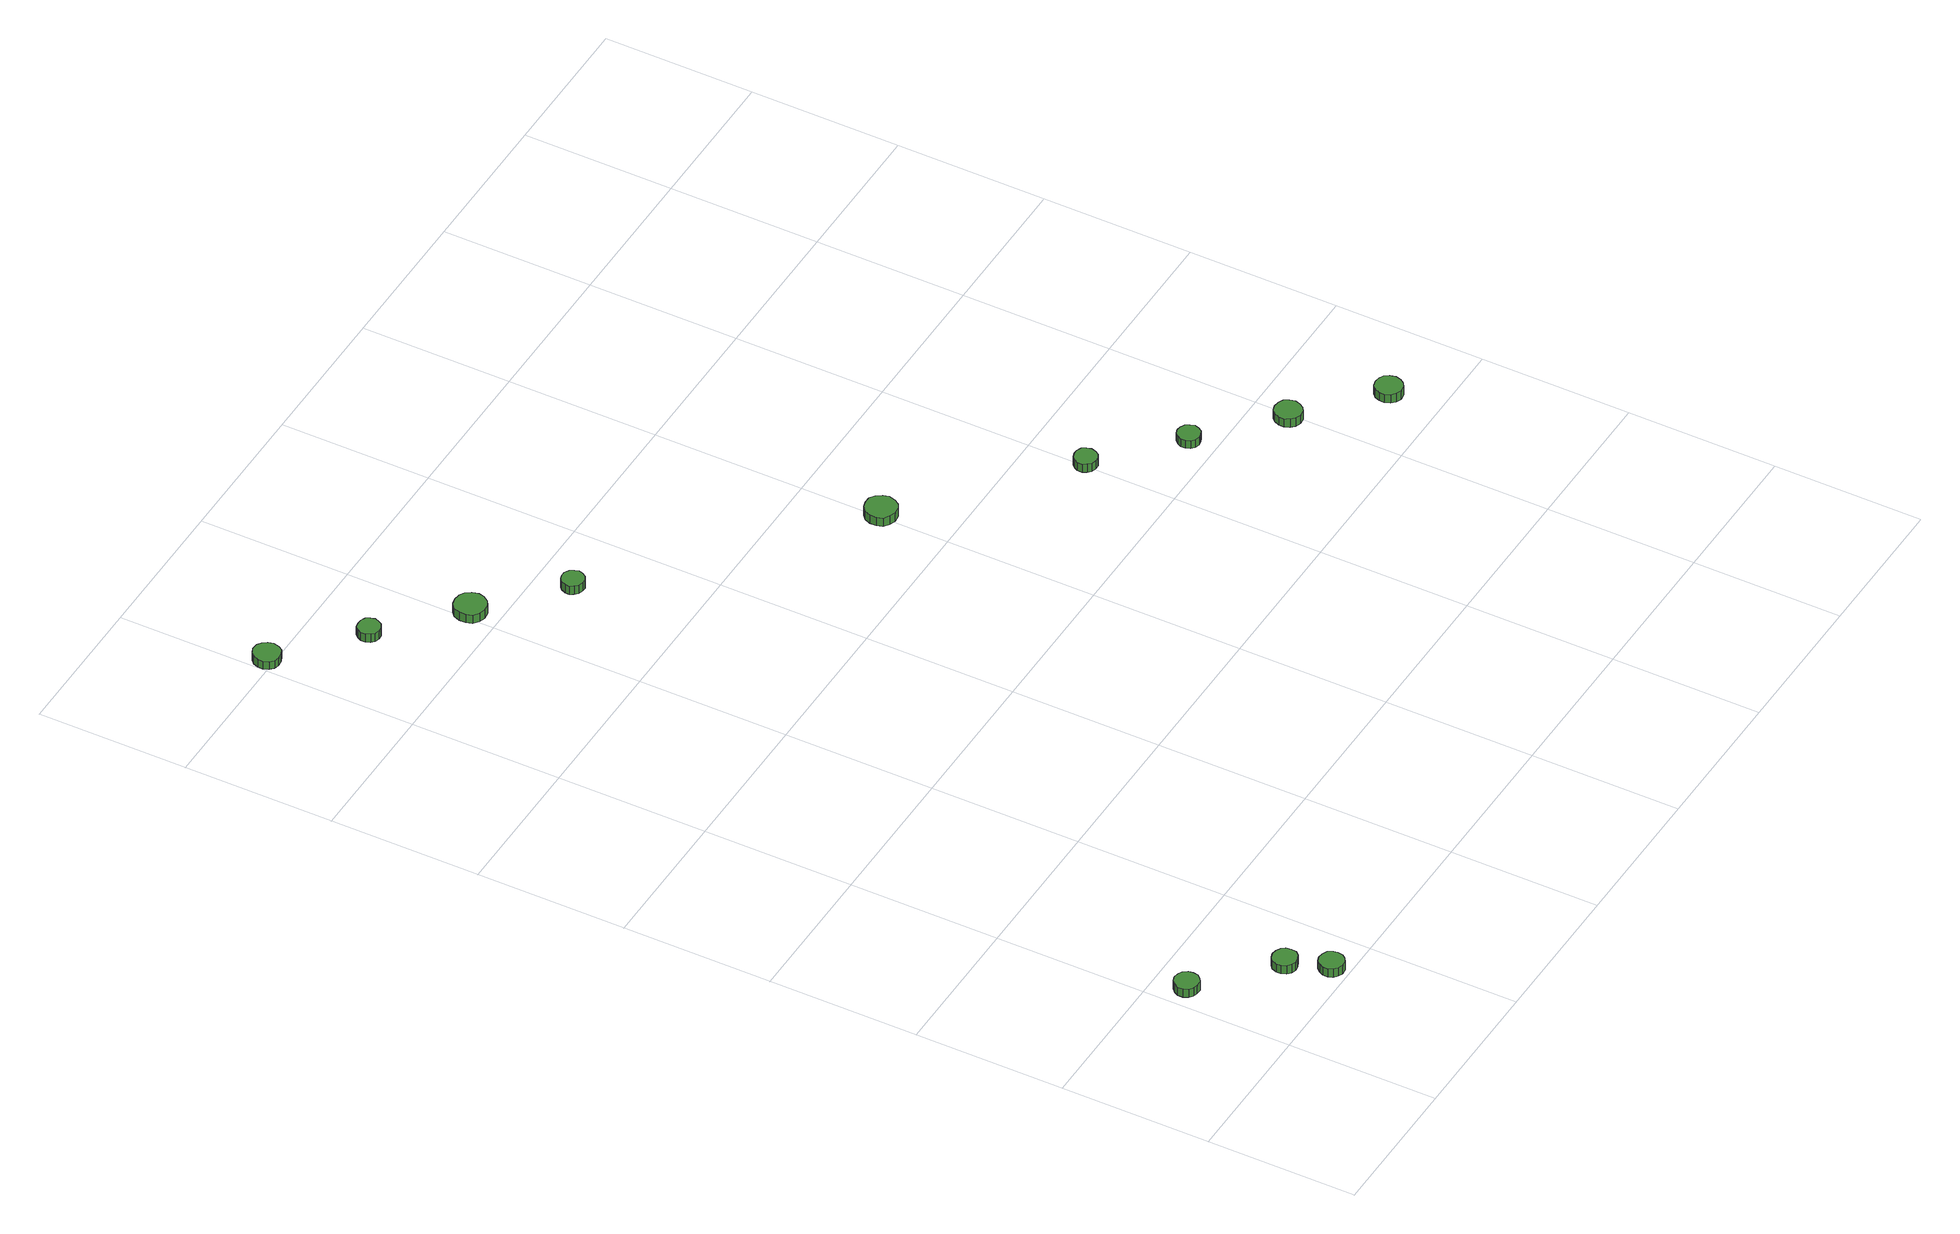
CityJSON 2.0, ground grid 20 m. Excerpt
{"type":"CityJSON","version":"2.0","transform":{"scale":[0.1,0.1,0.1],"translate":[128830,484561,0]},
"CityObjects":{
"tree1":{"type":"SolitaryVegetationObject","attributes":{"function":"something"},"geometry":[{"type":"MultiSurface","lod":"1","boundaries":[[[0,1,2,3,4,5,6,7,8,9,10,11,12,13,14]],[[15,16,17,18,19,20,21,22,23,24,25,26,27,28,29]],[[0,29,28,1]],[[1,28,27,2]],[[2,27,26,3]],[[3,26,25,4]],[[4,25,24,5]],[[5,24,23,6]],[[6,23,22,7]],[[7,22,21,8]],[[8,21,20,9]],[[9,20,19,10]],[[10,19,18,11]],[[11,18,17,12]],[[12,17,16,13]],[[13,16,15,14]],[[14,15,29,0]]]}]},
"tree2":{"type":"SolitaryVegetationObject","attributes":{"function":"something"},"geometry":[{"type":"MultiSurface","lod":"1","boundaries":[[[30,31,32,33,34,35,36,37,38,39,40,41,42,43,44]],[[45,46,47,48,49,50,51,52,53,54,55,56,57,58,59]],[[30,59,58,31]],[[31,58,57,32]],[[32,57,56,33]],[[33,56,55,34]],[[34,55,54,35]],[[35,54,53,36]],[[36,53,52,37]],[[37,52,51,38]],[[38,51,50,39]],[[39,50,49,40]],[[40,49,48,41]],[[41,48,47,42]],[[42,47,46,43]],[[43,46,45,44]],[[44,45,59,30]]]}]},
"tree3":{"type":"SolitaryVegetationObject","attributes":{"function":"something"},"geometry":[{"type":"MultiSurface","lod":"1","boundaries":[[[60,61,62,63,64,65,66,67,68,69,70,71,72,73,74]],[[75,76,77,78,79,80,81,82,83,84,85,86,87,88,89]],[[60,89,88,61]],[[61,88,87,62]],[[62,87,86,63]],[[63,86,85,64]],[[64,85,84,65]],[[65,84,83,66]],[[66,83,82,67]],[[67,82,81,68]],[[68,81,80,69]],[[69,80,79,70]],[[70,79,78,71]],[[71,78,77,72]],[[72,77,76,73]],[[73,76,75,74]],[[74,75,89,60]]]}]},
"tree4":{"type":"SolitaryVegetationObject","attributes":{"function":"something"},"geometry":[{"type":"MultiSurface","lod":"1","boundaries":[[[90,91,92,93,94,95,96,97,98,99,100,101,102,103,104]],[[105,106,107,108,109,110,111,112,113,114,115,116,117,118,119]],[[90,119,118,91]],[[91,118,117,92]],[[92,117,116,93]],[[93,116,115,94]],[[94,115,114,95]],[[95,114,113,96]],[[96,113,112,97]],[[97,112,111,98]],[[98,111,110,99]],[[99,110,109,100]],[[100,109,108,101]],[[101,108,107,102]],[[102,107,106,103]],[[103,106,105,104]],[[104,105,119,90]]]}]},
"tree5":{"type":"SolitaryVegetationObject","attributes":{"function":"something"},"geometry":[{"type":"MultiSurface","lod":"1","boundaries":[[[120,121,122,123,124,125,126,127,128,129,130,131,132,133,134]],[[135,136,137,138,139,140,141,142,143,144,145,146,147,148,149]],[[120,149,148,121]],[[121,148,147,122]],[[122,147,146,123]],[[123,146,145,124]],[[124,145,144,125]],[[125,144,143,126]],[[126,143,142,127]],[[127,142,141,128]],[[128,141,140,129]],[[129,140,139,130]],[[130,139,138,131]],[[131,138,137,132]],[[132,137,136,133]],[[133,136,135,134]],[[134,135,149,120]]]}]},
"tree6":{"type":"SolitaryVegetationObject","attributes":{"function":"something"},"geometry":[{"type":"MultiSurface","lod":"1","boundaries":[[[150,151,152,153,154,155,156,157,158,159,160,161,162,163,164]],[[165,166,167,168,169,170,171,172,173,174,175,176,177,178,179]],[[150,179,178,151]],[[151,178,177,152]],[[152,177,176,153]],[[153,176,175,154]],[[154,175,174,155]],[[155,174,173,156]],[[156,173,172,157]],[[157,172,171,158]],[[158,171,170,159]],[[159,170,169,160]],[[160,169,168,161]],[[161,168,167,162]],[[162,167,166,163]],[[163,166,165,164]],[[164,165,179,150]]]}]},
"tree7":{"type":"SolitaryVegetationObject","attributes":{"function":"something"},"geometry":[{"type":"MultiSurface","lod":"1","boundaries":[[[180,181,182,183,184,185,186,187,188,189,190,191,192,193,194]],[[195,196,197,198,199,200,201,202,203,204,205,206,207,208,209]],[[180,209,208,181]],[[181,208,207,182]],[[182,207,206,183]],[[183,206,205,184]],[[184,205,204,185]],[[185,204,203,186]],[[186,203,202,187]],[[187,202,201,188]],[[188,201,200,189]],[[189,200,199,190]],[[190,199,198,191]],[[191,198,197,192]],[[192,197,196,193]],[[193,196,195,194]],[[194,195,209,180]]]}]},
"tree8":{"type":"SolitaryVegetationObject","attributes":{"function":"something"},"geometry":[{"type":"MultiSurface","lod":"1","boundaries":[[[210,211,212,213,214,215,216,217,218,219,220,221,222,223,224]],[[225,226,227,228,229,230,231,232,233,234,235,236,237,238,239]],[[210,239,238,211]],[[211,238,237,212]],[[212,237,236,213]],[[213,236,235,214]],[[214,235,234,215]],[[215,234,233,216]],[[216,233,232,217]],[[217,232,231,218]],[[218,231,230,219]],[[219,230,229,220]],[[220,229,228,221]],[[221,228,227,222]],[[222,227,226,223]],[[223,226,225,224]],[[224,225,239,210]]]}]},
"tree9":{"type":"SolitaryVegetationObject","attributes":{"function":"something"},"geometry":[{"type":"MultiSurface","lod":"1","boundaries":[[[240,241,242,243,244,245,246,247,248,249,250,251,252,253,254]],[[255,256,257,258,259,260,261,262,263,264,265,266,267,268,269]],[[240,269,268,241]],[[241,268,267,242]],[[242,267,266,243]],[[243,266,265,244]],[[244,265,264,245]],[[245,264,263,246]],[[246,263,262,247]],[[247,262,261,248]],[[248,261,260,249]],[[249,260,259,250]],[[250,259,258,251]],[[251,258,257,252]],[[252,257,256,253]],[[253,256,255,254]],[[254,255,269,240]]]}]},
"tree10":{"type":"SolitaryVegetationObject","attributes":{"function":"something"},"geometry":[{"type":"MultiSurface","lod":"1","boundaries":[[[270,271,272,273,274,275,276,277,278,279,280,281,282,283,284]],[[285,286,287,288,289,290,291,292,293,294,295,296,297,298,299]],[[270,299,298,271]],[[271,298,297,272]],[[272,297,296,273]],[[273,296,295,274]],[[274,295,294,275]],[[275,294,293,276]],[[276,293,292,277]],[[277,292,291,278]],[[278,291,290,279]],[[279,290,289,280]],[[280,289,288,281]],[[281,288,287,282]],[[282,287,286,283]],[[283,286,285,284]],[[284,285,299,270]]]}]},
"tree11":{"type":"SolitaryVegetationObject","attributes":{"function":"something"},"geometry":[{"type":"MultiSurface","lod":"1","boundaries":[[[300,301,302,303,304,305,306,307,308,309,310,311,312,313,314]],[[315,316,317,318,319,320,321,322,323,324,325,326,327,328,329]],[[300,329,328,301]],[[301,328,327,302]],[[302,327,326,303]],[[303,326,325,304]],[[304,325,324,305]],[[305,324,323,306]],[[306,323,322,307]],[[307,322,321,308]],[[308,321,320,309]],[[309,320,319,310]],[[310,319,318,311]],[[311,318,317,312]],[[312,317,316,313]],[[313,316,315,314]],[[314,315,329,300]]]}]},
"tree12":{"type":"SolitaryVegetationObject","attributes":{"function":"something"},"geometry":[{"type":"MultiSurface","lod":"1","boundaries":[[[330,331,332,333,334,335,336,337,338,339,340,341,342,343,344]],[[345,346,347,348,349,350,351,352,353,354,355,356,357,358,359]],[[330,359,358,331]],[[331,358,357,332]],[[332,357,356,333]],[[333,356,355,334]],[[334,355,354,335]],[[335,354,353,336]],[[336,353,352,337]],[[337,352,351,338]],[[338,351,350,339]],[[339,350,349,340]],[[340,349,348,341]],[[341,348,347,342]],[[342,347,346,343]],[[343,346,345,344]],[[344,345,359,330]]]}]}
},
"vertices":[
[44,156,20],[43,162,20],[39,168,20],[33,171,20],[26,172,20],[20,170,20],[15,165,20],[12,159,20],[12,152,20],[15,146,20],[20,142,20],[26,140,20],[33,140,20],[39,144,20],[43,149,20],[43,149,7],[39,144,7],[33,140,7],[26,140,7],[20,142,7],[15,146,7],[12,152,7],[12,159,7],[15,165,7],[20,170,7],[26,172,7],[33,171,7],[39,168,7],[43,162,7],[44,156,7],
[139,74,19],[138,81,19],[134,86,19],[128,89,19],[121,90,19],[115,88,19],[110,84,19],[107,77,19],[107,71,19],[110,64,19],[115,60,19],[121,58,19],[128,59,19],[134,62,19],[138,67,19],[138,67,6],[134,62,6],[128,59,6],[121,58,6],[115,60,6],[110,64,6],[107,71,6],[107,77,6],[110,84,6],[115,88,6],[121,90,6],[128,89,6],[134,86,6],[138,81,6],[139,74,6],
[160,22,20],[159,28,20],[155,34,20],[149,37,20],[142,38,20],[136,36,20],[131,31,20],[128,25,20],[128,18,20],[131,12,20],[136,8,20],[142,5,20],[149,6,20],[155,10,20],[159,15,20],[159,15,7],[155,10,7],[149,6,7],[142,5,7],[136,8,7],[131,12,7],[128,18,7],[128,25,7],[131,31,7],[136,36,7],[142,38,7],[149,37,7],[155,34,7],[159,28,7],[160,22,7],
[37,1410,16],[35,1417,16],[31,1423,16],[25,1427,16],[17,1428,16],[10,1425,16],[5,1420,16],[2,1413,16],[2,1406,16],[5,1399,16],[10,1394,16],[17,1392,16],[25,1393,16],[31,1396,16],[35,1402,16],[35,1402,4],[31,1396,4],[25,1393,4],[17,1392,4],[10,1394,4],[5,1399,4],[2,1406,4],[2,1413,4],[5,1420,4],[10,1425,4],[17,1428,4],[25,1427,4],[31,1423,4],[35,1417,4],[37,1410,4],
[134,1325,17],[132,1331,17],[129,1336,17],[123,1339,17],[117,1339,17],[111,1338,17],[107,1333,17],[104,1328,17],[104,1322,17],[107,1316,17],[111,1312,17],[117,1310,17],[123,1311,17],[129,1314,17],[132,1319,17],[132,1319,4],[129,1314,4],[123,1311,4],[117,1310,4],[111,1312,4],[107,1316,4],[104,1322,4],[104,1328,4],[107,1333,4],[111,1338,4],[117,1339,4],[123,1339,4],[129,1336,4],[132,1331,4],[134,1325,4],
[234,1238,17],[232,1247,17],[227,1254,17],[220,1258,17],[211,1259,17],[203,1257,17],[196,1251,17],[193,1243,17],[193,1234,17],[196,1226,17],[203,1220,17],[211,1218,17],[220,1219,17],[227,1223,17],[232,1230,17],[232,1230,4],[227,1223,4],[220,1219,4],[211,1218,4],[203,1220,4],[196,1226,4],[193,1234,4],[193,1243,4],[196,1251,4],[203,1257,4],[211,1259,4],[220,1258,4],[227,1254,4],[232,1247,4],[234,1238,4],
[328,1153,17],[326,1159,17],[323,1164,17],[317,1168,17],[311,1168,17],[305,1166,17],[301,1162,17],[298,1156,17],[298,1150,17],[301,1145,17],[305,1141,17],[311,1139,17],[317,1139,17],[323,1142,17],[326,1147,17],[326,1147,4],[323,1142,4],[317,1139,4],[311,1139,4],[305,1141,4],[301,1145,4],[298,1150,4],[298,1156,4],[301,1162,4],[305,1166,4],[311,1168,4],[317,1168,4],[323,1164,4],[326,1159,4],[328,1153,4],
[626,894,17],[624,902,17],[619,909,17],[612,914,17],[603,914,17],[595,912,17],[588,906,17],[585,898,17],[585,889,17],[588,881,17],[595,876,17],[603,873,17],[612,874,17],[619,878,17],[624,885,17],[624,885,4],[619,878,4],[612,874,4],[603,873,4],[595,876,4],[588,881,4],[585,889,4],[585,898,4],[588,906,4],[595,912,4],[603,914,4],[612,914,4],[619,909,4],[624,902,4],[626,894,4],
[819,724,17],[817,730,17],[814,735,17],[808,738,17],[802,738,17],[796,736,17],[792,732,17],[789,727,17],[789,720,17],[792,715,17],[796,711,17],[802,709,17],[808,709,17],[814,712,17],[817,717,17],[817,717,4],[814,712,4],[808,709,4],[802,709,4],[796,711,4],[792,715,4],[789,720,4],[789,727,4],[792,732,4],[796,736,4],[802,738,4],[808,738,4],[814,735,4],[817,730,4],[819,724,4],
[916,636,17],[914,642,17],[911,647,17],[905,650,17],[899,651,17],[893,649,17],[889,645,17],[886,639,17],[886,633,17],[889,627,17],[893,623,17],[899,621,17],[905,622,17],[911,625,17],[914,630,17],[914,630,5],[911,625,5],[905,622,5],[899,621,5],[893,623,5],[889,627,5],[886,633,5],[886,639,5],[889,645,5],[893,649,5],[899,651,5],[905,650,5],[911,647,5],[914,642,5],[916,636,5],
[1013,552,17],[1011,560,17],[1007,566,17],[1001,569,17],[993,570,17],[986,568,17],[981,563,17],[978,556,17],[978,549,17],[981,542,17],[986,537,17],[993,534,17],[1001,535,17],[1007,539,17],[1011,545,17],[1011,545,4],[1007,539,4],[1001,535,4],[993,534,4],[986,537,4],[981,542,4],[978,549,4],[978,556,4],[981,563,4],[986,568,4],[993,570,4],[1001,569,4],[1007,566,4],[1011,560,4],[1013,552,4],
[1110,468,17],[1108,476,17],[1104,482,17],[1098,485,17],[1090,486,17],[1083,484,17],[1078,479,17],[1075,472,17],[1075,465,17],[1078,458,17],[1083,453,17],[1090,450,17],[1098,451,17],[1104,455,17],[1108,461,17],[1108,461,4],[1104,455,4],[1098,451,4],[1090,450,4],[1083,453,4],[1078,458,4],[1075,465,4],[1075,472,4],[1078,479,4],[1083,484,4],[1090,486,4],[1098,485,4],[1104,482,4],[1108,476,4],[1110,468,4]
]}
